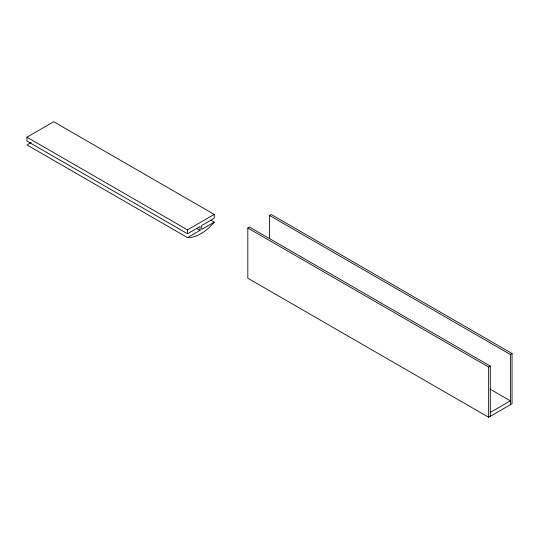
<?xml version="1.0" encoding="UTF-8"?>
<svg xmlns="http://www.w3.org/2000/svg" width="539" height="539" viewBox="0 0 539 539"><rect width="100%" height="100%" fill="white"/><g stroke="black" fill="none" stroke-linecap="round" stroke-linejoin="round"><path stroke-width="0.81" d="M31.134 142.498L26.95 144.91L187.491 237.605L200.036 230.362L200.036 226.501L187.491 233.737L26.95 141.05L26.95 137.189L53.705 121.74L214.252 214.428L214.252 218.295L201.707 225.531L201.707 229.398L214.252 222.156L210.621 220.06M26.95 137.189L187.491 229.877L214.252 214.428M269.561 238.636L269.561 215.465L271.232 214.502L512.05 353.537L512.05 403.745L488.637 417.26L247.819 278.225L247.819 228.017L249.496 227.054L490.308 366.089L490.308 416.297M247.819 228.017L488.637 367.052L490.308 366.089M269.561 215.465L510.379 354.5L512.05 353.537M490.308 412.429L510.379 400.848L490.005 389.084M196.405 228.267L200.036 230.362M510.379 354.5L510.379 404.708M488.637 367.052L488.637 417.26M187.491 229.877L187.491 233.737M214.252 222.156A40.203 23.211 -60 0 1 187.491 237.605"/></g></svg>
